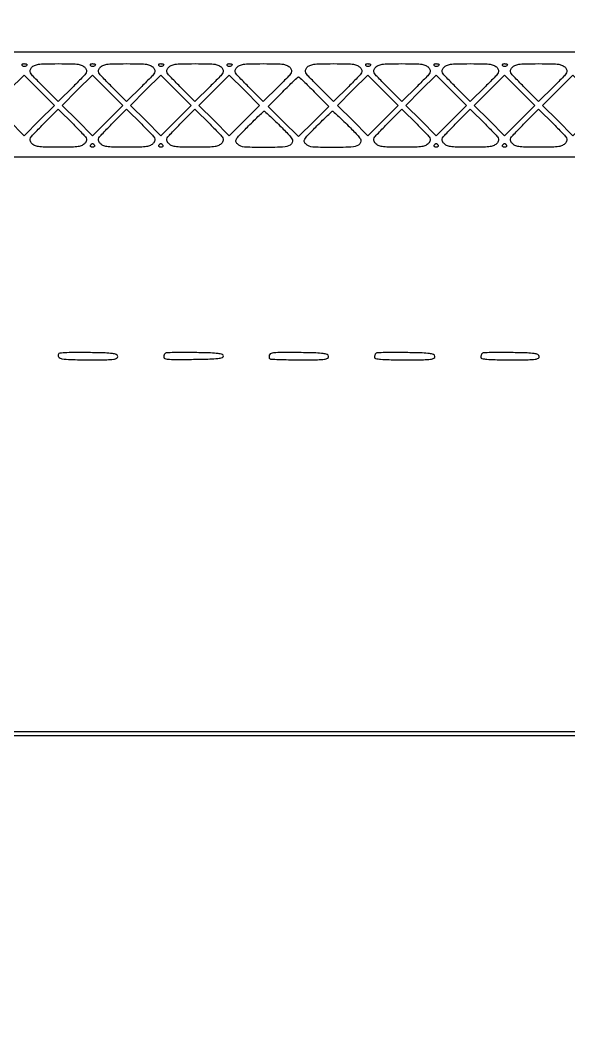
# Model space of a CAD drawing. Extents: x 0 to 836, y 5 to 589.
# Drawn here: x 191.23 to 215.68, y 469.45 to 514.28 of the extents above; entities that cross this region are included whole.
import ezdxf

# ---------------------------------------------------------------- set-up
doc = ezdxf.new("R2010")
doc.units = 0
doc.header["$MEASUREMENT"] = 0

msp = doc.modelspace()

# ---------------------------------------------------------------- linework, layer by layer
for points in [[(201.712326, 537.783562, -0.000001), (217.055896, 537.76491, -0.426088)], [(546.939, 229.3929, -0.000106), (546.943559, 250.949215, -0.000176), (546.957638, 269.095817, -0.000001), (546.976289, 285.583213, -0.415883)], [(836.0595, 588.6891), (420.497259, 588.710259, 0.000013), (261.145696, 588.714318, 0.000021), (126.989856, 588.708632), (4.934769, 588.698274, 0.19889), (4.878609, 588.675009, 0.198853), (4.855343, 588.618859), (4.83877, 516.273901, 0.000036), (4.826254, 436.744061, 0.000021), (4.8222, 342.282364), (4.8222, 95.946129), (4.469225, 95.920114, 0.031904), (4.160456, 95.877435, 0.315999), (4.075312, 95.787407, 0.415411), (4.137995, 95.703578, 0.035338), (4.43445, 95.6826), (4.8222, 95.6826), (4.8222, 50.2101), (4.8222, 4.7376), (420.462, 4.7376), (836.1018, 4.7376)], [(604.852986, 529.408162, -0.000002), (620.423836, 529.389509, -0.550615)], [(238.738155, 529.614638, -0.000002), (224.300981, 529.63329, -0.415836)], [(308.18842, 529.408162, -0.000002), (322.638019, 529.38951, -0.415836)], [(531.796111, 538.074638, -0.000002), (517.6951, 538.093291, -0.426056)], [(413.368417, 538.074638, -0.000002), (399.676779, 538.093291, -0.415815)], [(77.850638, 481.579418, -0.000002), (77.869294, 494.031443, -0.550517)], [(336.166934, 548.220763, -0.000002), (326.827688, 548.233536, -0.413812)], [(77.644162, 421.684687, -0.000002), (77.625507, 409.236574, -0.415775)], [(333.609652, 529.614638, -0.000003), (323.198363, 529.633296, -0.415688)], [(383.716206, 529.408162, -0.000003), (394.123716, 529.389504, -0.425916)], [(381.27946, 547.935135, -0.000004), (390.656104, 547.916048, -0.413615)], [(166.515549, 548.208, -0.000047), (132.813204, 548.211153, -0.000645)], [(309.218878, 512.845368), (224.201757, 512.845287), (224.174728, 513.035594, 0.121751), (224.12054, 513.169939, 0.240809), (224.020797, 513.220916, 0.240762), (223.921053, 513.169914, 0.121725), (223.866866, 513.03555), (223.839832, 512.8452), (166.5351, 512.8452)], [(77.841889, 210.212758, -0.000002), (77.851786, 217.49274, -0.413814)]]:
    msp.add_lwpolyline(points, format="xyb")
for points in [[(191.5344, 512.300293, -0.211827), (191.510408, 512.246202, -0.127879), (191.447185, 512.213171, -0.122608), (191.373824, 512.214412, -0.191362), (191.323753, 512.25162, -0.136093), (191.314256, 512.284272, -0.190788), (191.324967, 512.312343, -0.140899), (191.355917, 512.331288, -0.067432), (191.402507, 512.3376, -0.026751), (191.453046, 512.334894, -0.042195), (191.495656, 512.326641, -0.051652), (191.525687, 512.314686, -0.279105)], [(194.118214, 512.164517, -0.1221), (194.184324, 512.041337, -0.202118), (194.167042, 511.92644, -0.05597), (194.039447, 511.762028, -0.0034), (193.601261, 511.317843), (192.92767, 510.644252), (192.257339, 511.318539, -0.003427), (191.822111, 511.762376, -0.055773), (191.694758, 511.927379, -0.200635), (191.677386, 512.042422, -0.122971), (191.743015, 512.165213, -0.10066), (191.870646, 512.25917, -0.072566), (192.040605, 512.309715, -0.031899), (192.324073, 512.332558, -0.004158), (192.9303, 512.3376, -0.004148), (193.537459, 512.332563, -0.032035), (193.820528, 512.309688, -0.073036), (193.990261, 512.258945, -0.100062)], [(194.58, 512.300293, -0.211827), (194.556008, 512.246202, -0.127879), (194.492785, 512.213171, -0.122608), (194.419424, 512.214412, -0.191362), (194.369353, 512.25162, -0.136093), (194.359856, 512.284272, -0.190788), (194.370567, 512.312343, -0.140899), (194.401517, 512.331288, -0.067432), (194.448107, 512.3376, -0.026751), (194.498646, 512.334894, -0.042195), (194.541256, 512.326641, -0.051652), (194.571287, 512.314686, -0.279105)], [(197.163814, 512.164517, -0.1221), (197.229924, 512.041337, -0.202118), (197.212642, 511.92644, -0.05597), (197.085047, 511.762028, -0.0034), (196.646861, 511.317843), (195.97327, 510.644252), (195.302939, 511.318539, -0.003427), (194.867711, 511.762376, -0.055773), (194.740358, 511.927379, -0.200635), (194.722986, 512.042422, -0.122971), (194.788615, 512.165213, -0.10066), (194.916246, 512.25917, -0.072566), (195.086205, 512.309715, -0.031899), (195.369673, 512.332558, -0.004158), (195.9759, 512.3376, -0.004148), (196.583059, 512.332563, -0.032035), (196.866128, 512.309688, -0.073036), (197.035861, 512.258945, -0.100062)], [(197.6256, 512.300293, -0.211827), (197.601608, 512.246202, -0.127879), (197.538385, 512.213171, -0.122608), (197.465024, 512.214412, -0.191362), (197.414953, 512.25162, -0.136093), (197.405456, 512.284272, -0.190788), (197.416167, 512.312343, -0.140899), (197.447117, 512.331288, -0.067432), (197.493707, 512.3376, -0.026751), (197.544246, 512.334894, -0.042195), (197.586856, 512.326641, -0.051652), (197.616887, 512.314686, -0.279105)], [(200.209414, 512.164517, -0.1221), (200.275524, 512.041337, -0.202118), (200.258242, 511.92644, -0.05597), (200.130647, 511.762028, -0.0034), (199.692461, 511.317843), (199.01887, 510.644252), (198.348539, 511.318539, -0.003427), (197.913311, 511.762376, -0.055773), (197.785958, 511.927379, -0.200635), (197.768586, 512.042422, -0.122971), (197.834215, 512.165213, -0.10066), (197.961846, 512.25917, -0.072566), (198.131805, 512.309715, -0.031899), (198.415273, 512.332558, -0.004158), (199.0215, 512.3376, -0.004148), (199.628659, 512.332563, -0.032035), (199.911728, 512.309688, -0.073036), (200.081461, 512.258945, -0.100062)], [(200.6712, 512.300293, -0.211827), (200.647208, 512.246202, -0.127879), (200.583985, 512.213171, -0.122608), (200.510624, 512.214412, -0.191362), (200.460553, 512.25162, -0.136093), (200.451056, 512.284272, -0.190788), (200.461767, 512.312343, -0.140899), (200.492717, 512.331288, -0.067432), (200.539307, 512.3376, -0.026751), (200.589846, 512.334894, -0.042195), (200.632456, 512.326641, -0.051652), (200.662487, 512.314686, -0.279105)], [(203.255014, 512.164517, -0.1221), (203.321124, 512.041337, -0.202118), (203.303842, 511.92644, -0.05597), (203.176247, 511.762028, -0.0034), (202.738061, 511.317843), (202.06447, 510.644252), (201.394139, 511.318539, -0.003427), (200.958911, 511.762376, -0.055773), (200.831558, 511.927379, -0.200635), (200.814186, 512.042422, -0.122971), (200.879815, 512.165213, -0.10066), (201.007446, 512.25917, -0.072566), (201.177405, 512.309715, -0.031899), (201.460873, 512.332558, -0.004158), (202.0671, 512.3376, -0.004148), (202.674259, 512.332563, -0.032035), (202.957328, 512.309688, -0.073036), (203.127061, 512.258945, -0.100062)], [(206.385214, 512.164517, -0.1221), (206.451324, 512.041337, -0.202118), (206.434042, 511.92644, -0.05597), (206.306447, 511.762028, -0.0034), (205.868261, 511.317843), (205.19467, 510.644252), (204.524339, 511.318539, -0.003427), (204.089111, 511.762376, -0.055773), (203.961758, 511.927379, -0.200635), (203.944386, 512.042422, -0.122971), (204.010015, 512.165213, -0.10066), (204.137646, 512.25917, -0.072566), (204.307605, 512.309715, -0.031899), (204.591073, 512.332558, -0.004158), (205.1973, 512.3376, -0.004148), (205.804459, 512.332563, -0.032035), (206.087528, 512.309688, -0.073036), (206.257261, 512.258945, -0.100062)], [(206.847, 512.300293, -0.211827), (206.823008, 512.246202, -0.127879), (206.759785, 512.213171, -0.122608), (206.686424, 512.214412, -0.191362), (206.636353, 512.25162, -0.136093), (206.626856, 512.284272, -0.190788), (206.637567, 512.312343, -0.140899), (206.668517, 512.331288, -0.067432), (206.715107, 512.3376, -0.026751), (206.765646, 512.334894, -0.042195), (206.808256, 512.326641, -0.051652), (206.838287, 512.314686, -0.279105)], [(209.430814, 512.164517, -0.1221), (209.496924, 512.041337, -0.202118), (209.479642, 511.92644, -0.05597), (209.352047, 511.762028, -0.0034), (208.913861, 511.317843), (208.24027, 510.644252), (207.569939, 511.318539, -0.003427), (207.134711, 511.762376, -0.055773), (207.007358, 511.927379, -0.200635), (206.989986, 512.042422, -0.122971), (207.055615, 512.165213, -0.10066), (207.183246, 512.25917, -0.072566), (207.353205, 512.309715, -0.031899), (207.636673, 512.332558, -0.004158), (208.2429, 512.3376, -0.004148), (208.850059, 512.332563, -0.032035), (209.133128, 512.309688, -0.073036), (209.302861, 512.258945, -0.100062)], [(209.8926, 512.300293, -0.211827), (209.868608, 512.246202, -0.127879), (209.805385, 512.213171, -0.122608), (209.732024, 512.214412, -0.191362), (209.681953, 512.25162, -0.136093), (209.672456, 512.284272, -0.190788), (209.683167, 512.312343, -0.140899), (209.714117, 512.331288, -0.067432), (209.760707, 512.3376, -0.026751), (209.811246, 512.334894, -0.042195), (209.853856, 512.326641, -0.051652), (209.883887, 512.314686, -0.279105)], [(212.476414, 512.164517, -0.1221), (212.542524, 512.041337, -0.202118), (212.525242, 511.92644, -0.05597), (212.397647, 511.762028, -0.0034), (211.959461, 511.317843), (211.28587, 510.644252), (210.615539, 511.318539, -0.003427), (210.180311, 511.762376, -0.055773), (210.052958, 511.927379, -0.200635), (210.035586, 512.042422, -0.122971), (210.101215, 512.165213, -0.10066), (210.228846, 512.25917, -0.072566), (210.398805, 512.309715, -0.031899), (210.682273, 512.332558, -0.004158), (211.2885, 512.3376, -0.004148), (211.895659, 512.332563, -0.032035), (212.178728, 512.309688, -0.073036), (212.348461, 512.258945, -0.100062)], [(212.9382, 512.300293, -0.211827), (212.914208, 512.246202, -0.127879), (212.850985, 512.213171, -0.122608), (212.777624, 512.214412, -0.191362), (212.727553, 512.25162, -0.136093), (212.718056, 512.284272, -0.190788), (212.728767, 512.312343, -0.140899), (212.759717, 512.331288, -0.067432), (212.806307, 512.3376, -0.026751), (212.856846, 512.334894, -0.042195), (212.899456, 512.326641, -0.051652), (212.929487, 512.314686, -0.279105)], [(215.522014, 512.164517, -0.1221), (215.588124, 512.041337, -0.202118), (215.570842, 511.92644, -0.05597), (215.443247, 511.762028, -0.0034), (215.005061, 511.317843), (214.33147, 510.644252), (213.661139, 511.318539, -0.003427), (213.225911, 511.762376, -0.055773), (213.098558, 511.927379, -0.200635), (213.081186, 512.042422, -0.122971), (213.146815, 512.165213, -0.10066), (213.274446, 512.25917, -0.072566), (213.444405, 512.309715, -0.031899), (213.727873, 512.332558, -0.004158), (214.3341, 512.3376, -0.004148), (214.941259, 512.332563, -0.032035), (215.224328, 512.309688, -0.073036), (215.394061, 512.258945, -0.100062)], [(204.332191, 511.087821), (204.985913, 510.430243), (204.309057, 509.757356), (203.6322, 509.084469), (202.955343, 509.757356), (202.278487, 510.430243), (202.932209, 511.087821, -0.00331), (203.186135, 511.339887, -0.005234), (203.407491, 511.552236, -0.001538), (203.601465, 511.733337, -0.189215), (203.6322, 511.7454, -0.189215), (203.662935, 511.733337, -0.001538), (203.856909, 511.552236, -0.005234), (204.078265, 511.339887, -0.00331)], [(194.118214, 508.788283, -0.100062), (193.990261, 508.693855, -0.073036), (193.820528, 508.643112, -0.032035), (193.537459, 508.620237, -0.004148), (192.9303, 508.6152, -0.004158), (192.324073, 508.620242, -0.031899), (192.040605, 508.643085, -0.072566), (191.870646, 508.69363, -0.10066), (191.743015, 508.787587, -0.122971), (191.677386, 508.910378, -0.200635), (191.694758, 509.025421, -0.055773), (191.822111, 509.190424, -0.003427), (192.257339, 509.634261), (192.92767, 510.308548), (193.601261, 509.634957, -0.0034), (194.039447, 509.190772, -0.05597), (194.167042, 509.02636, -0.202118), (194.184324, 508.911463, -0.1221)], [(197.163814, 508.788283, -0.100062), (197.035861, 508.693855, -0.073036), (196.866128, 508.643112, -0.032035), (196.583059, 508.620237, -0.004148), (195.9759, 508.6152, -0.004158), (195.369673, 508.620242, -0.031899), (195.086205, 508.643085, -0.072566), (194.916246, 508.69363, -0.10066), (194.788615, 508.787587, -0.122971), (194.722986, 508.910378, -0.200635), (194.740358, 509.025421, -0.055773), (194.867711, 509.190424, -0.003427), (195.302939, 509.634261), (195.97327, 510.308548), (196.646861, 509.634957, -0.0034), (197.085047, 509.190772, -0.05597), (197.212642, 509.02636, -0.202118), (197.229924, 508.911463, -0.1221)], [(200.209414, 508.788283, -0.100062), (200.081461, 508.693855, -0.073036), (199.911728, 508.643112, -0.032035), (199.628659, 508.620237, -0.004148), (199.0215, 508.6152, -0.004158), (198.415273, 508.620242, -0.031899), (198.131805, 508.643085, -0.072566), (197.961846, 508.69363, -0.10066), (197.834215, 508.787587, -0.122971), (197.768586, 508.910378, -0.200635), (197.785958, 509.025421, -0.055773), (197.913311, 509.190424, -0.003427), (198.348539, 509.634261), (199.01887, 510.308548), (199.692461, 509.634957, -0.0034), (200.130647, 509.190772, -0.05597), (200.258242, 509.02636, -0.202118), (200.275524, 508.911463, -0.1221)], [(202.80325, 509.57115, -0.004145), (203.20492, 509.16516, -0.049961), (203.341614, 508.9933, -0.168757), (203.369573, 508.877909, -0.161102), (203.32076, 508.76745, -0.19588), (203.030505, 508.627823, -0.014413), (202.129823, 508.598374, -0.015267), (201.231751, 508.622331, -0.171235), (200.907284, 508.758132, -0.151641), (200.844813, 508.863724, -0.199808), (200.862583, 508.973028, -0.05311), (200.991307, 509.138303, -0.003657), (201.406238, 509.561832, -0.00302), (201.661108, 509.815128, -0.004798), (201.882627, 510.028499, -0.001295), (202.077227, 510.211423, -0.190218), (202.105544, 510.2226, -0.188666), (202.133912, 510.211501, -0.001307), (202.32799, 510.031236, -0.004806), (202.548994, 509.820872, -0.003027)], [(205.84885, 509.57115, -0.004145), (206.25052, 509.16516, -0.049961), (206.387214, 508.9933, -0.168757), (206.415173, 508.877909, -0.161102), (206.36636, 508.76745, -0.19588), (206.076105, 508.627823, -0.014413), (205.175423, 508.598374, -0.015267), (204.277351, 508.622331, -0.171235), (203.952884, 508.758132, -0.151641), (203.890413, 508.863724, -0.199808), (203.908183, 508.973028, -0.05311), (204.036907, 509.138303, -0.003657), (204.451838, 509.561832, -0.00302), (204.706708, 509.815128, -0.004798), (204.928227, 510.028499, -0.001295), (205.122827, 510.211423, -0.190218), (205.151144, 510.2226, -0.188666), (205.179512, 510.211501, -0.001307), (205.37359, 510.031236, -0.004806), (205.594594, 509.820872, -0.003027)], [(209.430814, 508.788283, -0.100062), (209.302861, 508.693855, -0.073036), (209.133128, 508.643112, -0.032035), (208.850059, 508.620237, -0.004148), (208.2429, 508.6152, -0.004158), (207.636673, 508.620242, -0.031899), (207.353205, 508.643085, -0.072566), (207.183246, 508.69363, -0.10066), (207.055615, 508.787587, -0.122971), (206.989986, 508.910378, -0.200635), (207.007358, 509.025421, -0.055773), (207.134711, 509.190424, -0.003427), (207.569939, 509.634261), (208.24027, 510.308548), (208.913861, 509.634957, -0.0034), (209.352047, 509.190772, -0.05597), (209.479642, 509.02636, -0.202118), (209.496924, 508.911463, -0.1221)], [(212.476414, 508.788283, -0.100062), (212.348461, 508.693855, -0.073036), (212.178728, 508.643112, -0.032035), (211.895659, 508.620237, -0.004148), (211.2885, 508.6152, -0.004158), (210.682273, 508.620242, -0.031899), (210.398805, 508.643085, -0.072566), (210.228846, 508.69363, -0.10066), (210.101215, 508.787587, -0.122971), (210.035586, 508.910378, -0.200635), (210.052958, 509.025421, -0.055773), (210.180311, 509.190424, -0.003427), (210.615539, 509.634261), (211.28587, 510.308548), (211.959461, 509.634957, -0.0034), (212.397647, 509.190772, -0.05597), (212.525242, 509.02636, -0.202118), (212.542524, 508.911463, -0.1221)], [(215.522014, 508.788283, -0.100062), (215.394061, 508.693855, -0.073036), (215.224328, 508.643112, -0.032035), (214.941259, 508.620237, -0.004148), (214.3341, 508.6152, -0.004158), (213.727873, 508.620242, -0.031899), (213.444405, 508.643085, -0.072566), (213.274446, 508.69363, -0.10066), (213.146815, 508.787587, -0.122971), (213.081186, 508.910378, -0.200635), (213.098558, 509.025421, -0.055773), (213.225911, 509.190424, -0.003427), (213.661139, 509.634261), (214.33147, 510.308548), (215.005061, 509.634957, -0.0034), (215.443247, 509.190772, -0.05597), (215.570842, 509.02636, -0.202118), (215.588124, 508.911463, -0.1221)], [(194.5377, 508.6998, -0.146489), (194.54633, 508.667703, -0.191582), (194.534417, 508.640051, -0.134005), (194.501714, 508.621372, -0.063222), (194.4531, 508.6152, -0.063222), (194.404486, 508.621372, -0.134005), (194.371783, 508.640051, -0.191582), (194.35987, 508.667703, -0.146489), (194.3685, 508.6998, -0.025622), (194.390888, 508.732189, -0.032351), (194.414919, 508.759549, -0.033983), (194.437305, 508.779082, -0.163822), (194.4531, 508.7844, -0.163822), (194.468895, 508.779082, -0.033983), (194.491281, 508.759549, -0.032351), (194.515312, 508.732189, -0.025622)], [(197.5833, 508.6998, -0.146489), (197.59193, 508.667703, -0.191582), (197.580017, 508.640051, -0.134005), (197.547314, 508.621372, -0.063222), (197.4987, 508.6152, -0.063222), (197.450086, 508.621372, -0.134005), (197.417383, 508.640051, -0.191582), (197.40547, 508.667703, -0.146489), (197.4141, 508.6998, -0.025622), (197.436488, 508.732189, -0.032351), (197.460519, 508.759549, -0.033983), (197.482905, 508.779082, -0.163822), (197.4987, 508.7844, -0.163822), (197.514495, 508.779082, -0.033983), (197.536881, 508.759549, -0.032351), (197.560912, 508.732189, -0.025622)], [(209.8503, 508.6998, -0.146489), (209.85893, 508.667703, -0.191582), (209.847017, 508.640051, -0.134005), (209.814314, 508.621372, -0.063222), (209.7657, 508.6152, -0.063222), (209.717086, 508.621372, -0.134005), (209.684383, 508.640051, -0.191582), (209.67247, 508.667703, -0.146489), (209.6811, 508.6998, -0.025622), (209.703488, 508.732189, -0.032351), (209.727519, 508.759549, -0.033983), (209.749905, 508.779082, -0.163822), (209.7657, 508.7844, -0.163822), (209.781495, 508.779082, -0.033983), (209.803881, 508.759549, -0.032351), (209.827912, 508.732189, -0.025622)], [(212.8959, 508.6998, -0.146489), (212.90453, 508.667703, -0.191582), (212.892617, 508.640051, -0.134005), (212.859914, 508.621372, -0.063222), (212.8113, 508.6152, -0.063222), (212.762686, 508.621372, -0.134005), (212.729983, 508.640051, -0.191582), (212.71807, 508.667703, -0.146489), (212.7267, 508.6998, -0.025622), (212.749088, 508.732189, -0.032351), (212.773119, 508.759549, -0.033983), (212.795505, 508.779082, -0.163822), (212.8113, 508.7844, -0.163822), (212.827095, 508.779082, -0.033983), (212.849481, 508.759549, -0.032351), (212.873512, 508.732189, -0.025622)], [(192.931641, 499.395969, 0.335536), (192.9434, 499.271086, 0.162372), (193.091873, 499.188521, 0.041067), (193.47452, 499.14878, 0.00535), (194.295096, 499.14, 0.002325), (195.086326, 499.143679, 0.026378), (195.398585, 499.163078, 0.093365), (195.54038, 499.207092, 0.329527), (195.579186, 499.28805, 0.252044), (195.512421, 499.370031, 0.065989), (195.342942, 499.415434, 0.02513), (195.015165, 499.441618, 0.002822), (194.268017, 499.459419, 0.00498), (193.720668, 499.463917, 0.011426), (193.308577, 499.453781, 0.007288), (192.994564, 499.434281, 0.239589)], [(197.684116, 499.424116, 0.076915), (197.66167, 499.393451, 0.038267), (197.642789, 499.349023, 0.03683), (197.629913, 499.298956, 0.044554), (197.6256, 499.250652, 0.359227), (197.675073, 499.190677, 0.030669), (197.887628, 499.16289, 0.018402), (198.2562, 499.151138, 0.00314), (198.95805, 499.159002, 0.003018), (199.685892, 499.176123, 0.020677), (200.043392, 499.201513, 0.04193), (200.238602, 499.240284, 0.334423), (200.2905, 499.3092, 0.330168), (200.239689, 499.37776, 0.044496), (200.05315, 499.416792, 0.021579), (199.710454, 499.442261, 0.003193), (199.016566, 499.459366, 0.00437), (198.524052, 499.464056, 0.006808), (198.099661, 499.458609, 0.002536), (197.737024, 499.447174, 0.189419)], [(202.336605, 499.361921, 0.046764), (202.322623, 499.31197, 0.051077), (202.318728, 499.261766, 0.05735), (202.32477, 499.218645, 0.133689), (202.340829, 499.190571, 0.187336), (202.387249, 499.170118, 0.001827), (202.759419, 499.154855, 0.005706), (203.191542, 499.143651, 0.003628), (203.694803, 499.14, 0.002344), (204.480303, 499.143683, 0.026562), (204.790483, 499.163091, 0.094183), (204.931209, 499.207149, 0.328403), (204.969786, 499.28805, 0.251764), (204.903112, 499.370007, 0.066169), (204.734053, 499.415423, 0.025194), (204.407091, 499.44161, 0.002833), (203.662159, 499.4594, 0.003382), (202.981236, 499.467196, 0.019525), (202.621449, 499.454828, 0.033646), (202.410516, 499.424959, 0.254396)], [(207.074716, 499.424116, 0.07583), (207.052273, 499.393593, 0.038397), (207.033389, 499.349654, 0.037021), (207.020512, 499.300282, 0.045312), (207.0162, 499.2528, 0.360635), (207.065249, 499.193641, 0.025897), (207.292313, 499.162904, 0.017431), (207.674609, 499.144576, 0.003262), (208.376003, 499.14, 0.002229), (209.19699, 499.143659, 0.025463), (209.520042, 499.163011, 0.089261), (209.667418, 499.206796, 0.335169), (209.707386, 499.28805, 0.25126), (209.640876, 499.369964, 0.066494), (209.472567, 499.415404, 0.02531), (209.147064, 499.441595, 0.002851), (208.406099, 499.459366, 0.004374), (207.913994, 499.464056, 0.006813), (207.489948, 499.458609, 0.00254), (207.12762, 499.447174, 0.18941)], [(211.812368, 499.424168, 0.075779), (211.789905, 499.393625, 0.038403), (211.771004, 499.349669, 0.03703), (211.758116, 499.300286, 0.045349), (211.7538, 499.2528, 0.358453), (211.802283, 499.193861, 0.027169), (212.021982, 499.162961, 0.017967), (212.392844, 499.144596, 0.003387), (213.071303, 499.14, 0.002314), (213.865673, 499.143677, 0.026279), (214.179073, 499.163071, 0.092918), (214.321458, 499.207061, 0.330132), (214.360391, 499.28805, 0.247809), (214.294991, 499.36968, 0.068663), (214.131637, 499.415313, 0.026106), (213.815834, 499.441613, 0.002986), (213.101456, 499.459418, 0.004531), (212.625585, 499.464123, 0.007041), (212.215198, 499.458683, 0.002706), (211.865135, 499.447214, 0.189013)]]:
    msp.add_lwpolyline(points, format="xyb", close=True)
for points in [[(192.0843, 509.7996), (191.41013, 509.121452), (190.73333, 509.798252), (190.05653, 510.475052), (190.7307, 511.1532), (191.40487, 511.831348), (192.08167, 511.154548), (192.75847, 510.477748)], [(195.1299, 509.7996), (194.45573, 509.121452), (193.77893, 509.798252), (193.10213, 510.475052), (193.7763, 511.1532), (194.45047, 511.831348), (195.12727, 511.154548), (195.80407, 510.477748)], [(198.1755, 509.7996), (197.50133, 509.121452), (196.82453, 509.798252), (196.14773, 510.475052), (196.8219, 511.1532), (197.49607, 511.831348), (198.17287, 511.154548), (198.84967, 510.477748)], [(201.2211, 509.7996), (200.54693, 509.121452), (199.87013, 509.798252), (199.19333, 510.475052), (199.8675, 511.1532), (200.54167, 511.831348), (201.21847, 511.154548), (201.89527, 510.477748)], [(207.3969, 509.7996), (206.72273, 509.121452), (206.04593, 509.798252), (205.36913, 510.475052), (206.0433, 511.1532), (206.71747, 511.831348), (207.39427, 511.154548), (208.07107, 510.477748)], [(210.4425, 509.7996), (209.76833, 509.121452), (209.09153, 509.798252), (208.41473, 510.475052), (209.0889, 511.1532), (209.76307, 511.831348), (210.43987, 511.154548), (211.11667, 510.477748)], [(213.4881, 509.7996), (212.81393, 509.121452), (212.13713, 509.798252), (211.46033, 510.475052), (212.1345, 511.1532), (212.80867, 511.831348), (213.48547, 511.154548), (214.16227, 510.477748)], [(216.5337, 509.7996), (215.85953, 509.121452), (215.18273, 509.798252), (214.50593, 510.475052), (215.1801, 511.1532), (215.85427, 511.831348), (216.53107, 511.154548), (217.20787, 510.477748)]]:
    msp.add_lwpolyline(points, close=True)
for points in [[(178.096112, 508.1922), (223.8516, 508.1922)], [(180.365005, 482.3892), (217.16381, 482.3892)], [(217.2528, 482.5584), (180.4095, 482.5584)]]:
    msp.add_lwpolyline(points)

doc.saveas('drawing.dxf')
